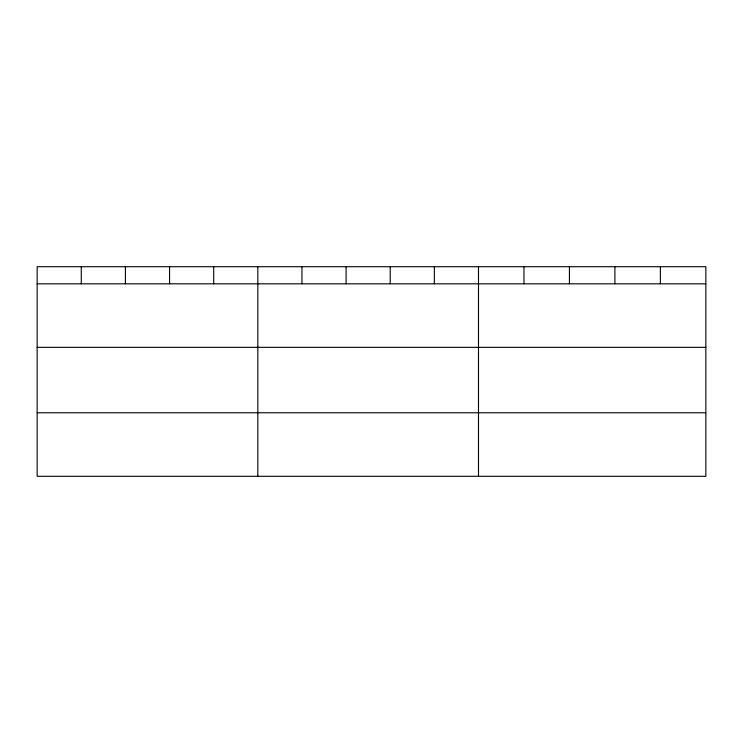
<?xml version="1.0" encoding="UTF-8"?>
<svg xmlns="http://www.w3.org/2000/svg" width="743" height="743" viewBox="0 0 743 743"><rect width="100%" height="100%" fill="white"/><g stroke="black" fill="none" stroke-linecap="round" stroke-linejoin="round"><path stroke-width="1.11" d="M705.85 347.334L705.85 266.709L37.15 266.709L37.15 476.291L705.85 476.291L705.85 347.334L37.15 347.334M37.15 283.817L705.85 283.817M37.15 412.774L705.85 412.774M660.378 266.709L660.378 283.817M614.907 266.709L614.907 283.817M569.435 266.709L569.435 283.817M523.964 266.709L523.964 283.817M478.492 266.709L478.492 476.291M434.358 266.709L434.358 283.817M390.224 266.709L390.224 283.817M346.089 266.709L346.089 283.817M301.955 266.709L301.955 283.817M257.821 266.709L257.821 476.291M213.687 266.709L213.687 283.817M169.553 266.709L169.553 283.817M125.418 266.709L125.418 283.817M81.284 266.709L81.284 283.817"/></g></svg>
